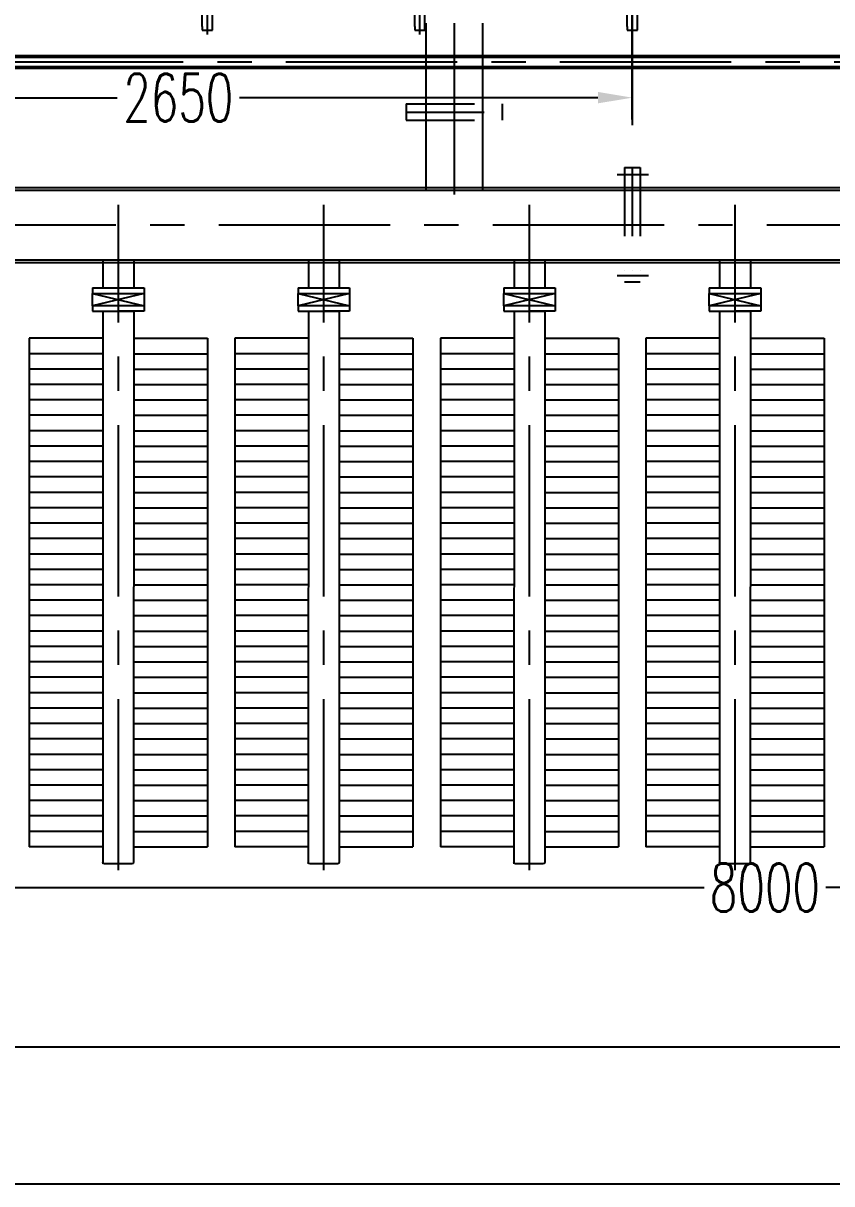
# Model space of a CAD drawing. Header units: millimetres. Extents: x -1000 to 22760, y -400 to 16400.
# Drawn here: x 2776 to 5136, y -400 to 2989 of the extents above; entities that cross this region are included whole.
import ezdxf

# ---------------------------------------------------------------- set-up
doc = ezdxf.new("R2010")
doc.units = ezdxf.units.MM
doc.header["$LTSCALE"] = 400
doc.linetypes.add('CENTER', pattern=[2, 1.25, -0.25, 0.25, -0.25])
doc.linetypes.add('DIVIDE', pattern=[1.25, 0.5, -0.25, 0, -0.25, 0, -0.25])
for name, color, linetype, lineweight in [('0粗实线层', 7, 'Continuous', 50), ('2中心线层', 1, 'CENTER', 25), ('tablist', 3, 'Continuous', 25)]:
    doc.layers.add(name, color=color, linetype=linetype, lineweight=lineweight)
for name, color, linetype in [('5', 3, 'Continuous'), ('6', 4, 'DIVIDE'), ('图框层', 7, 'Continuous')]:
    doc.layers.add(name, color=color, linetype=linetype)
doc.styles.add('TH_GBDIM', font='txt.shx', dxfattribs={"width": 0.67, "bigfont": 'hztxt.shx'})
doc.dimstyles.new('TH_GBDIM', dxfattribs={"dimscale": 40, "dimtxt": 3.5, "dimasz": 2.5, "dimexe": 2, "dimexo": 0, "dimgap": 1.5, "dimtad": 0, "dimtoh": 1, "dimdec": 1, "dimdsep": 46, "dimtxsty": 'TH_GBDIM', "dimcen": 2.5, "dimclrd": 3, "dimclre": 3, "dimclrt": 6, "dimadec": 0, "dimazin": 2, "dimtfac": 0.714286, "dimtdec": 1, "dimtmove": 0, "dimatfit": 3, "dimfxl": 0, "dimtzin": 0, "dimlwd": -1, "dimlwe": -1, "dimarcsym": 0})

# ---------------------------------------------------------------- blocks, each defined once
blk = doc.blocks.new('*D33')
at = {"color": 3}
for p, q in [((4553.8, 3545.3), (4553.8, 2691.6)), ((1903.8, 3299.9), (1903.8, 2691.6)), ((2003.8, 2771.6), (3050.3, 2771.6)), ((4453.8, 2771.6), (3407.2, 2771.6))]:
    blk.add_line(p, q, dxfattribs=at)
for points in [[(2003.8, 2788.3), (2003.8, 2755), (1903.8, 2771.6)], [(4453.8, 2788.3), (4453.8, 2755), (4553.8, 2771.6)]]:
    blk.add_solid(points, dxfattribs=at)
at = {"layer": 'Defpoints', "color": 0}
for p in [(4553.8, 3545.3), (1903.8, 3299.9), (4553.8, 2771.6)]:
    blk.add_point(p, dxfattribs=at)
at = {"color": 6, "insert": (3228.8, 2771.6), "char_height": 140, "attachment_point": 5, "style": 'TH_GBDIM'}
blk.add_mtext('2650', dxfattribs=at)
blk = doc.blocks.new('A$C2EB3477B')
at = {"color": 1, "linetype": 'CENTER'}
blk.add_line((-1200, 173.1), (-1200, 0), dxfattribs=at)
at = {"linetype": 'Continuous'}
for p, q in [((-1185, 160), (-1215, 160)), ((-1215, 160), (-1215, 150)), ((-1185, 150), (-1185, 160))]:
    blk.add_line(p, q, dxfattribs=at)
at = {"color": 6, "linetype": 'Continuous'}
for p, q in [((-1215, 150), (-1215, 0)), ((-1185, 150), (-1185, 0))]:
    blk.add_line(p, q, dxfattribs=at)
blk = doc.blocks.new('低压侧联管')
at = {"color": 1, "linetype": 'CENTER'}
for p, q in [((-1505, 1884.6), (-1505, -59)), ((-905, 1884.6), (-905, -59)), ((-305, 1884.6), (-305, -59)), ((295, 1884.6), (295, -59))]:
    blk.add_line(p, q, dxfattribs=at)
at = {"color": 0}
for p, q in [((-1580, 200), (-1430, 236)), ((-1430, 200), (-1580, 236)), ((-1580, 200), (-1430, 236)), ((-1430, 200), (-1580, 236)), ((-980, 200), (-830, 236)), ((-830, 200), (-980, 236)), ((-980, 200), (-830, 236)), ((-830, 200), (-980, 236)), ((-980, 200), (-830, 236)), ((-830, 200), (-980, 236)), ((-380, 200), (-230, 236)), ((-230, 200), (-380, 236)), ((-380, 200), (-230, 236)), ((-230, 200), (-380, 236)), ((-380, 200), (-230, 236)), ((-230, 200), (-380, 236)), ((220, 200), (370, 236)), ((370, 200), (220, 236)), ((220, 200), (370, 236)), ((370, 200), (220, 236)), ((220, 200), (370, 236)), ((370, 200), (220, 236)), ((-1550, 100), (-1550, 184)), ((-1550, 100), (-1550, 184)), ((-1460, 100), (-1460, 184)), ((-1460, 100), (-1460, 184)), ((-950, 100), (-950, 184)), ((-950, 100), (-950, 184)), ((-950, 100), (-950, 184)), ((-860, 100), (-860, 184)), ((-860, 100), (-860, 184)), ((-860, 100), (-860, 184)), ((-350, 100), (-350, 184)), ((-350, 100), (-350, 184)), ((-350, 100), (-350, 184)), ((-260, 100), (-260, 184)), ((-260, 100), (-260, 184)), ((-260, 100), (-260, 184)), ((250, 100), (250, 184)), ((250, 100), (250, 184)), ((250, 100), (250, 184)), ((340, 100), (340, 184)), ((340, 100), (340, 184)), ((340, 100), (340, 184)), ((-3462, 109.5), (3452, 109.5)), ((-3462, -109.5), (3452, -109.5)), ((-665, -353.4), (-665, -305.4)), ((-385, -353.4), (-385, -305.4))]:
    blk.add_line(p, q, dxfattribs=at)
at = {"layer": '2中心线层'}
for p, q in [((-3612, 0), (3495.7, 0)), ((-525, -589), (-525, -11.3))]:
    blk.add_line(p, q, dxfattribs=at)
at = {"layer": '5', "color": 0}
for p, q in [((-1550, 252), (-1550.5, 1866)), ((-1465.5, 1866), (-1545.5, 1866)), ((-950, 252), (-950.5, 1866)), ((-865.5, 1866), (-945.5, 1866)), ((-350, 252), (-350.5, 1866)), ((-265.5, 1866), (-345.5, 1866)), ((250, 252), (249.5, 1866)), ((334.5, 1866), (254.5, 1866)), ((-1460, 252), (-1460.5, 1860.5)), ((-860, 252), (-860.5, 1860.5)), ((-260, 252), (-260.5, 1860.5)), ((340, 252), (339.5, 1860.5)), ((-1765, 331), (-1765, 1816)), ((-1550, 1816), (-1765, 1816)), ((-1550, 1816), (-1765, 1816)), ((-1550, 1816), (-1765, 1816)), ((-1550, 1816), (-1765, 1816)), ((-1550, 1816), (-1765, 1816)), ((-1550, 1816), (-1765, 1816)), ((-1550, 1816), (-1765, 1816)), ((-1550, 1816), (-1765, 1816)), ((-1550, 1816), (-1765, 1816)), ((-1550, 1816), (-1765, 1816)), ((-1550, 1816), (-1765, 1816)), ((-1550, 1816), (-1765, 1816)), ((-1550, 1816), (-1765, 1816)), ((-1550, 1816), (-1765, 1816)), ((-1550, 1816), (-1765, 1816)), ((-1550, 1816), (-1765, 1816)), ((-1460, 1816), (-1245, 1816)), ((-1460, 1816), (-1245, 1816)), ((-1460, 1816), (-1245, 1816)), ((-1460, 1816), (-1245, 1816)), ((-1460, 1816), (-1245, 1816)), ((-1460, 1816), (-1245, 1816)), ((-1460, 1816), (-1245, 1816)), ((-1460, 1816), (-1245, 1816)), ((-1460, 1816), (-1245, 1816)), ((-1460, 1816), (-1245, 1816)), ((-1460, 1816), (-1245, 1816)), ((-1460, 1816), (-1245, 1816)), ((-1460, 1816), (-1245, 1816)), ((-1460, 1816), (-1245, 1816)), ((-1460, 1816), (-1245, 1816)), ((-1460, 1816), (-1245, 1816)), ((-1245, 331), (-1245, 1816)), ((-1165, 331), (-1165, 1816)), ((-950, 1816), (-1165, 1816)), ((-950, 1816), (-1165, 1816)), ((-950, 1816), (-1165, 1816)), ((-950, 1816), (-1165, 1816)), ((-950, 1816), (-1165, 1816)), ((-950, 1816), (-1165, 1816)), ((-950, 1816), (-1165, 1816)), ((-950, 1816), (-1165, 1816)), ((-950, 1816), (-1165, 1816)), ((-950, 1816), (-1165, 1816)), ((-950, 1816), (-1165, 1816)), ((-950, 1816), (-1165, 1816)), ((-950, 1816), (-1165, 1816)), ((-950, 1816), (-1165, 1816)), ((-950, 1816), (-1165, 1816)), ((-950, 1816), (-1165, 1816)), ((-860, 1816), (-645, 1816)), ((-860, 1816), (-645, 1816)), ((-860, 1816), (-645, 1816)), ((-860, 1816), (-645, 1816)), ((-860, 1816), (-645, 1816)), ((-860, 1816), (-645, 1816)), ((-860, 1816), (-645, 1816)), ((-860, 1816), (-645, 1816)), ((-860, 1816), (-645, 1816)), ((-860, 1816), (-645, 1816)), ((-860, 1816), (-645, 1816)), ((-860, 1816), (-645, 1816)), ((-860, 1816), (-645, 1816)), ((-860, 1816), (-645, 1816)), ((-860, 1816), (-645, 1816)), ((-860, 1816), (-645, 1816)), ((-645, 331), (-645, 1816)), ((-565, 331), (-565, 1816)), ((-350, 1816), (-565, 1816)), ((-350, 1816), (-565, 1816)), ((-350, 1816), (-565, 1816)), ((-350, 1816), (-565, 1816)), ((-350, 1816), (-565, 1816)), ((-350, 1816), (-565, 1816)), ((-350, 1816), (-565, 1816)), ((-350, 1816), (-565, 1816)), ((-350, 1816), (-565, 1816)), ((-350, 1816), (-565, 1816)), ((-350, 1816), (-565, 1816)), ((-350, 1816), (-565, 1816)), ((-350, 1816), (-565, 1816)), ((-350, 1816), (-565, 1816)), ((-350, 1816), (-565, 1816)), ((-350, 1816), (-565, 1816)), ((-260, 1816), (-45, 1816)), ((-260, 1816), (-45, 1816)), ((-260, 1816), (-45, 1816)), ((-260, 1816), (-45, 1816)), ((-260, 1816), (-45, 1816)), ((-260, 1816), (-45, 1816)), ((-260, 1816), (-45, 1816)), ((-260, 1816), (-45, 1816)), ((-260, 1816), (-45, 1816)), ((-260, 1816), (-45, 1816)), ((-260, 1816), (-45, 1816)), ((-260, 1816), (-45, 1816)), ((-260, 1816), (-45, 1816)), ((-260, 1816), (-45, 1816)), ((-260, 1816), (-45, 1816)), ((-260, 1816), (-45, 1816)), ((-45, 331), (-45, 1816)), ((35, 331), (35, 1816)), ((250, 1816), (35, 1816)), ((250, 1816), (35, 1816)), ((250, 1816), (35, 1816)), ((250, 1816), (35, 1816)), ((250, 1816), (35, 1816)), ((250, 1816), (35, 1816)), ((250, 1816), (35, 1816)), ((250, 1816), (35, 1816)), ((250, 1816), (35, 1816)), ((250, 1816), (35, 1816)), ((250, 1816), (35, 1816)), ((250, 1816), (35, 1816)), ((250, 1816), (35, 1816)), ((250, 1816), (35, 1816)), ((250, 1816), (35, 1816)), ((250, 1816), (35, 1816)), ((340, 1816), (555, 1816)), ((340, 1816), (555, 1816)), ((340, 1816), (555, 1816)), ((340, 1816), (555, 1816)), ((340, 1816), (555, 1816)), ((340, 1816), (555, 1816)), ((340, 1816), (555, 1816)), ((340, 1816), (555, 1816)), ((340, 1816), (555, 1816)), ((340, 1816), (555, 1816)), ((340, 1816), (555, 1816)), ((340, 1816), (555, 1816)), ((340, 1816), (555, 1816)), ((340, 1816), (555, 1816)), ((340, 1816), (555, 1816)), ((340, 1816), (555, 1816)), ((555, 331), (555, 1816)), ((-1550, 331), (-1765, 331)), ((-1460, 331), (-1245, 331)), ((-950, 331), (-1165, 331)), ((-860, 331), (-645, 331)), ((-350, 331), (-565, 331)), ((-260, 331), (-45, 331)), ((250, 331), (35, 331)), ((340, 331), (555, 331)), ((-1580, 236), (-1580, 252)), ((-1580, 252), (-1505, 252)), ((-1580, 236), (-1580, 252)), ((-1580, 252), (-1505, 252)), ((-1505, 252), (-1460, 252)), ((-1430, 252), (-1505, 252)), ((-1505, 252), (-1460, 252)), ((-1430, 252), (-1505, 252)), ((-1430, 236), (-1430, 252)), ((-1430, 236), (-1430, 252)), ((-980, 236), (-980, 252)), ((-980, 252), (-905, 252)), ((-980, 236), (-980, 252)), ((-980, 252), (-905, 252)), ((-980, 236), (-980, 252)), ((-980, 252), (-905, 252)), ((-905, 252), (-860, 252)), ((-830, 252), (-905, 252)), ((-905, 252), (-860, 252)), ((-830, 252), (-905, 252)), ((-905, 252), (-860, 252)), ((-830, 252), (-905, 252)), ((-830, 236), (-830, 252)), ((-830, 236), (-830, 252)), ((-830, 236), (-830, 252)), ((-380, 236), (-380, 252)), ((-380, 252), (-305, 252)), ((-380, 236), (-380, 252)), ((-380, 252), (-305, 252)), ((-380, 236), (-380, 252)), ((-380, 252), (-305, 252)), ((-305, 252), (-260, 252)), ((-230, 252), (-305, 252)), ((-305, 252), (-260, 252)), ((-230, 252), (-305, 252)), ((-305, 252), (-260, 252)), ((-230, 252), (-305, 252)), ((-230, 236), (-230, 252)), ((-230, 236), (-230, 252)), ((-230, 236), (-230, 252)), ((220, 236), (220, 252)), ((220, 252), (295, 252)), ((220, 236), (220, 252)), ((220, 252), (295, 252)), ((220, 236), (220, 252)), ((220, 252), (295, 252)), ((295, 252), (340, 252)), ((370, 252), (295, 252)), ((295, 252), (340, 252)), ((370, 252), (295, 252)), ((295, 252), (340, 252)), ((370, 252), (295, 252)), ((370, 236), (370, 252)), ((370, 236), (370, 252)), ((370, 236), (370, 252)), ((-1430, 236), (-1580, 236)), ((-1580, 236), (-1580, 200)), ((-1430, 236), (-1580, 236)), ((-1580, 236), (-1580, 200)), ((-1430, 200), (-1430, 236)), ((-1430, 200), (-1430, 236)), ((-830, 236), (-980, 236)), ((-980, 236), (-980, 200)), ((-830, 236), (-980, 236)), ((-980, 236), (-980, 200)), ((-830, 236), (-980, 236)), ((-980, 236), (-980, 200)), ((-830, 200), (-830, 236)), ((-830, 200), (-830, 236)), ((-830, 200), (-830, 236)), ((-230, 236), (-380, 236)), ((-380, 236), (-380, 200)), ((-230, 236), (-380, 236)), ((-380, 236), (-380, 200)), ((-230, 236), (-380, 236)), ((-380, 236), (-380, 200)), ((-230, 200), (-230, 236)), ((-230, 200), (-230, 236)), ((-230, 200), (-230, 236)), ((370, 236), (220, 236)), ((220, 236), (220, 200)), ((370, 236), (220, 236)), ((220, 236), (220, 200)), ((370, 236), (220, 236)), ((220, 236), (220, 200)), ((370, 200), (370, 236)), ((370, 200), (370, 236)), ((370, 200), (370, 236)), ((-1580, 200), (-1430, 200)), ((-1580, 184), (-1580, 200)), ((-1580, 200), (-1430, 200)), ((-1580, 184), (-1580, 200)), ((-1580, 184), (-1430, 184)), ((-1580, 184), (-1430, 184)), ((-1430, 184), (-1430, 200)), ((-1430, 184), (-1430, 200)), ((-980, 200), (-830, 200)), ((-980, 184), (-980, 200)), ((-980, 200), (-830, 200)), ((-980, 184), (-980, 200)), ((-980, 200), (-830, 200)), ((-980, 184), (-980, 200)), ((-980, 184), (-830, 184)), ((-980, 184), (-830, 184)), ((-980, 184), (-830, 184)), ((-830, 184), (-830, 200)), ((-830, 184), (-830, 200)), ((-830, 184), (-830, 200)), ((-380, 200), (-230, 200)), ((-380, 184), (-380, 200)), ((-380, 200), (-230, 200)), ((-380, 184), (-380, 200)), ((-380, 200), (-230, 200)), ((-380, 184), (-380, 200)), ((-380, 184), (-230, 184)), ((-380, 184), (-230, 184)), ((-380, 184), (-230, 184)), ((-230, 184), (-230, 200)), ((-230, 184), (-230, 200)), ((-230, 184), (-230, 200)), ((220, 200), (370, 200)), ((220, 184), (220, 200)), ((220, 200), (370, 200)), ((220, 184), (220, 200)), ((220, 200), (370, 200)), ((220, 184), (220, 200)), ((220, 184), (370, 184)), ((220, 184), (370, 184)), ((220, 184), (370, 184)), ((370, 184), (370, 200)), ((370, 184), (370, 200)), ((370, 184), (370, 200)), ((-607.5, -589), (-607.5, -174)), ((-442.5, -589), (-442.5, -174))]:
    blk.add_line(p, q, dxfattribs=at)
at = {"layer": '5', "color": 2}
for p, q in [((-1550, 1771), (-1765, 1771)), ((-1550, 1771), (-1765, 1771)), ((-1550, 1771), (-1765, 1771)), ((-1550, 1771), (-1765, 1771)), ((-1550, 1771), (-1765, 1771)), ((-1550, 1771), (-1765, 1771)), ((-1550, 1771), (-1765, 1771)), ((-1550, 1771), (-1765, 1771)), ((-1550, 1771), (-1765, 1771)), ((-1550, 1771), (-1765, 1771)), ((-1460, 1771), (-1245, 1771)), ((-1460, 1771), (-1245, 1771)), ((-1460, 1771), (-1245, 1771)), ((-1460, 1771), (-1245, 1771)), ((-1460, 1771), (-1245, 1771)), ((-1460, 1771), (-1245, 1771)), ((-1460, 1771), (-1245, 1771)), ((-1460, 1771), (-1245, 1771)), ((-1460, 1771), (-1245, 1771)), ((-1460, 1771), (-1245, 1771)), ((-950, 1771), (-1165, 1771)), ((-950, 1771), (-1165, 1771)), ((-950, 1771), (-1165, 1771)), ((-950, 1771), (-1165, 1771)), ((-950, 1771), (-1165, 1771)), ((-950, 1771), (-1165, 1771)), ((-950, 1771), (-1165, 1771)), ((-950, 1771), (-1165, 1771)), ((-950, 1771), (-1165, 1771)), ((-950, 1771), (-1165, 1771)), ((-860, 1771), (-645, 1771)), ((-860, 1771), (-645, 1771)), ((-860, 1771), (-645, 1771)), ((-860, 1771), (-645, 1771)), ((-860, 1771), (-645, 1771)), ((-860, 1771), (-645, 1771)), ((-860, 1771), (-645, 1771)), ((-860, 1771), (-645, 1771)), ((-860, 1771), (-645, 1771)), ((-860, 1771), (-645, 1771)), ((-350, 1771), (-565, 1771)), ((-350, 1771), (-565, 1771)), ((-350, 1771), (-565, 1771)), ((-350, 1771), (-565, 1771)), ((-350, 1771), (-565, 1771)), ((-350, 1771), (-565, 1771)), ((-350, 1771), (-565, 1771)), ((-350, 1771), (-565, 1771)), ((-350, 1771), (-565, 1771)), ((-350, 1771), (-565, 1771)), ((-260, 1771), (-45, 1771)), ((-260, 1771), (-45, 1771)), ((-260, 1771), (-45, 1771)), ((-260, 1771), (-45, 1771)), ((-260, 1771), (-45, 1771)), ((-260, 1771), (-45, 1771)), ((-260, 1771), (-45, 1771)), ((-260, 1771), (-45, 1771)), ((-260, 1771), (-45, 1771)), ((-260, 1771), (-45, 1771)), ((250, 1771), (35, 1771)), ((250, 1771), (35, 1771)), ((250, 1771), (35, 1771)), ((250, 1771), (35, 1771)), ((250, 1771), (35, 1771)), ((250, 1771), (35, 1771)), ((250, 1771), (35, 1771)), ((250, 1771), (35, 1771)), ((250, 1771), (35, 1771)), ((250, 1771), (35, 1771)), ((340, 1771), (555, 1771)), ((340, 1771), (555, 1771)), ((340, 1771), (555, 1771)), ((340, 1771), (555, 1771)), ((340, 1771), (555, 1771)), ((340, 1771), (555, 1771)), ((340, 1771), (555, 1771)), ((340, 1771), (555, 1771)), ((340, 1771), (555, 1771)), ((340, 1771), (555, 1771)), ((-1550, 1726), (-1765, 1726)), ((-1550, 1726), (-1765, 1726)), ((-1550, 1726), (-1765, 1726)), ((-1550, 1726), (-1765, 1726)), ((-1550, 1726), (-1765, 1726)), ((-1550, 1726), (-1765, 1726)), ((-1550, 1726), (-1765, 1726)), ((-1550, 1726), (-1765, 1726)), ((-1550, 1726), (-1765, 1726)), ((-1550, 1726), (-1765, 1726)), ((-1550, 1726), (-1765, 1726)), ((-1550, 1726), (-1765, 1726)), ((-1550, 1726), (-1765, 1726)), ((-1550, 1726), (-1765, 1726)), ((-1550, 1726), (-1765, 1726)), ((-1550, 1726), (-1765, 1726)), ((-1460, 1726), (-1245, 1726)), ((-1460, 1726), (-1245, 1726)), ((-1460, 1726), (-1245, 1726)), ((-1460, 1726), (-1245, 1726)), ((-1460, 1726), (-1245, 1726)), ((-1460, 1726), (-1245, 1726)), ((-1460, 1726), (-1245, 1726)), ((-1460, 1726), (-1245, 1726)), ((-1460, 1726), (-1245, 1726)), ((-1460, 1726), (-1245, 1726)), ((-1460, 1726), (-1245, 1726)), ((-1460, 1726), (-1245, 1726)), ((-1460, 1726), (-1245, 1726)), ((-1460, 1726), (-1245, 1726)), ((-1460, 1726), (-1245, 1726)), ((-1460, 1726), (-1245, 1726)), ((-950, 1726), (-1165, 1726)), ((-950, 1726), (-1165, 1726)), ((-950, 1726), (-1165, 1726)), ((-950, 1726), (-1165, 1726)), ((-950, 1726), (-1165, 1726)), ((-950, 1726), (-1165, 1726)), ((-950, 1726), (-1165, 1726)), ((-950, 1726), (-1165, 1726)), ((-950, 1726), (-1165, 1726)), ((-950, 1726), (-1165, 1726)), ((-950, 1726), (-1165, 1726)), ((-950, 1726), (-1165, 1726)), ((-950, 1726), (-1165, 1726)), ((-950, 1726), (-1165, 1726)), ((-950, 1726), (-1165, 1726)), ((-950, 1726), (-1165, 1726)), ((-860, 1726), (-645, 1726)), ((-860, 1726), (-645, 1726)), ((-860, 1726), (-645, 1726)), ((-860, 1726), (-645, 1726)), ((-860, 1726), (-645, 1726)), ((-860, 1726), (-645, 1726)), ((-860, 1726), (-645, 1726)), ((-860, 1726), (-645, 1726)), ((-860, 1726), (-645, 1726)), ((-860, 1726), (-645, 1726)), ((-860, 1726), (-645, 1726)), ((-860, 1726), (-645, 1726)), ((-860, 1726), (-645, 1726)), ((-860, 1726), (-645, 1726)), ((-860, 1726), (-645, 1726)), ((-860, 1726), (-645, 1726)), ((-350, 1726), (-565, 1726)), ((-350, 1726), (-565, 1726)), ((-350, 1726), (-565, 1726)), ((-350, 1726), (-565, 1726)), ((-350, 1726), (-565, 1726)), ((-350, 1726), (-565, 1726)), ((-350, 1726), (-565, 1726)), ((-350, 1726), (-565, 1726)), ((-350, 1726), (-565, 1726)), ((-350, 1726), (-565, 1726)), ((-350, 1726), (-565, 1726)), ((-350, 1726), (-565, 1726)), ((-350, 1726), (-565, 1726)), ((-350, 1726), (-565, 1726)), ((-350, 1726), (-565, 1726)), ((-350, 1726), (-565, 1726)), ((-260, 1726), (-45, 1726)), ((-260, 1726), (-45, 1726)), ((-260, 1726), (-45, 1726)), ((-260, 1726), (-45, 1726)), ((-260, 1726), (-45, 1726)), ((-260, 1726), (-45, 1726)), ((-260, 1726), (-45, 1726)), ((-260, 1726), (-45, 1726)), ((-260, 1726), (-45, 1726)), ((-260, 1726), (-45, 1726)), ((-260, 1726), (-45, 1726)), ((-260, 1726), (-45, 1726)), ((-260, 1726), (-45, 1726)), ((-260, 1726), (-45, 1726)), ((-260, 1726), (-45, 1726)), ((-260, 1726), (-45, 1726)), ((250, 1726), (35, 1726)), ((250, 1726), (35, 1726)), ((250, 1726), (35, 1726)), ((250, 1726), (35, 1726)), ((250, 1726), (35, 1726)), ((250, 1726), (35, 1726)), ((250, 1726), (35, 1726)), ((250, 1726), (35, 1726)), ((250, 1726), (35, 1726)), ((250, 1726), (35, 1726)), ((250, 1726), (35, 1726)), ((250, 1726), (35, 1726)), ((250, 1726), (35, 1726)), ((250, 1726), (35, 1726)), ((250, 1726), (35, 1726)), ((250, 1726), (35, 1726)), ((340, 1726), (555, 1726)), ((340, 1726), (555, 1726)), ((340, 1726), (555, 1726)), ((340, 1726), (555, 1726)), ((340, 1726), (555, 1726)), ((340, 1726), (555, 1726)), ((340, 1726), (555, 1726)), ((340, 1726), (555, 1726)), ((340, 1726), (555, 1726)), ((340, 1726), (555, 1726)), ((340, 1726), (555, 1726)), ((340, 1726), (555, 1726)), ((340, 1726), (555, 1726)), ((340, 1726), (555, 1726)), ((340, 1726), (555, 1726)), ((340, 1726), (555, 1726)), ((-1550, 1681), (-1765, 1681)), ((-1550, 1681), (-1765, 1681)), ((-1550, 1681), (-1765, 1681)), ((-1550, 1681), (-1765, 1681)), ((-1550, 1681), (-1765, 1681)), ((-1550, 1681), (-1765, 1681)), ((-1550, 1681), (-1765, 1681)), ((-1550, 1681), (-1765, 1681)), ((-1550, 1681), (-1765, 1681)), ((-1550, 1681), (-1765, 1681)), ((-1460, 1681), (-1245, 1681)), ((-1460, 1681), (-1245, 1681)), ((-1460, 1681), (-1245, 1681)), ((-1460, 1681), (-1245, 1681)), ((-1460, 1681), (-1245, 1681)), ((-1460, 1681), (-1245, 1681)), ((-1460, 1681), (-1245, 1681)), ((-1460, 1681), (-1245, 1681)), ((-1460, 1681), (-1245, 1681)), ((-1460, 1681), (-1245, 1681)), ((-950, 1681), (-1165, 1681)), ((-950, 1681), (-1165, 1681)), ((-950, 1681), (-1165, 1681)), ((-950, 1681), (-1165, 1681)), ((-950, 1681), (-1165, 1681)), ((-950, 1681), (-1165, 1681)), ((-950, 1681), (-1165, 1681)), ((-950, 1681), (-1165, 1681)), ((-950, 1681), (-1165, 1681)), ((-950, 1681), (-1165, 1681)), ((-860, 1681), (-645, 1681)), ((-860, 1681), (-645, 1681)), ((-860, 1681), (-645, 1681)), ((-860, 1681), (-645, 1681)), ((-860, 1681), (-645, 1681)), ((-860, 1681), (-645, 1681)), ((-860, 1681), (-645, 1681)), ((-860, 1681), (-645, 1681)), ((-860, 1681), (-645, 1681)), ((-860, 1681), (-645, 1681)), ((-350, 1681), (-565, 1681)), ((-350, 1681), (-565, 1681)), ((-350, 1681), (-565, 1681)), ((-350, 1681), (-565, 1681)), ((-350, 1681), (-565, 1681)), ((-350, 1681), (-565, 1681)), ((-350, 1681), (-565, 1681)), ((-350, 1681), (-565, 1681)), ((-350, 1681), (-565, 1681)), ((-350, 1681), (-565, 1681)), ((-260, 1681), (-45, 1681)), ((-260, 1681), (-45, 1681)), ((-260, 1681), (-45, 1681)), ((-260, 1681), (-45, 1681)), ((-260, 1681), (-45, 1681)), ((-260, 1681), (-45, 1681)), ((-260, 1681), (-45, 1681)), ((-260, 1681), (-45, 1681)), ((-260, 1681), (-45, 1681)), ((-260, 1681), (-45, 1681)), ((250, 1681), (35, 1681)), ((250, 1681), (35, 1681)), ((250, 1681), (35, 1681)), ((250, 1681), (35, 1681)), ((250, 1681), (35, 1681)), ((250, 1681), (35, 1681)), ((250, 1681), (35, 1681)), ((250, 1681), (35, 1681)), ((250, 1681), (35, 1681)), ((250, 1681), (35, 1681)), ((340, 1681), (555, 1681)), ((340, 1681), (555, 1681)), ((340, 1681), (555, 1681)), ((340, 1681), (555, 1681)), ((340, 1681), (555, 1681)), ((340, 1681), (555, 1681)), ((340, 1681), (555, 1681)), ((340, 1681), (555, 1681)), ((340, 1681), (555, 1681)), ((340, 1681), (555, 1681)), ((-1550, 1636), (-1765, 1636)), ((-1550, 1636), (-1765, 1636)), ((-1550, 1636), (-1765, 1636)), ((-1550, 1636), (-1765, 1636)), ((-1550, 1636), (-1765, 1636)), ((-1550, 1636), (-1765, 1636)), ((-1550, 1636), (-1765, 1636)), ((-1550, 1636), (-1765, 1636)), ((-1550, 1636), (-1765, 1636)), ((-1550, 1636), (-1765, 1636)), ((-1550, 1636), (-1765, 1636)), ((-1550, 1636), (-1765, 1636)), ((-1550, 1636), (-1765, 1636)), ((-1550, 1636), (-1765, 1636)), ((-1460, 1636), (-1245, 1636)), ((-1460, 1636), (-1245, 1636)), ((-1460, 1636), (-1245, 1636)), ((-1460, 1636), (-1245, 1636)), ((-1460, 1636), (-1245, 1636)), ((-1460, 1636), (-1245, 1636)), ((-1460, 1636), (-1245, 1636)), ((-1460, 1636), (-1245, 1636)), ((-950, 1636), (-1165, 1636)), ((-950, 1636), (-1165, 1636)), ((-950, 1636), (-1165, 1636)), ((-950, 1636), (-1165, 1636)), ((-950, 1636), (-1165, 1636)), ((-950, 1636), (-1165, 1636)), ((-950, 1636), (-1165, 1636)), ((-950, 1636), (-1165, 1636)), ((-950, 1636), (-1165, 1636)), ((-950, 1636), (-1165, 1636)), ((-950, 1636), (-1165, 1636)), ((-950, 1636), (-1165, 1636)), ((-950, 1636), (-1165, 1636)), ((-950, 1636), (-1165, 1636)), ((-860, 1636), (-645, 1636)), ((-860, 1636), (-645, 1636)), ((-860, 1636), (-645, 1636)), ((-860, 1636), (-645, 1636)), ((-860, 1636), (-645, 1636)), ((-860, 1636), (-645, 1636)), ((-860, 1636), (-645, 1636)), ((-860, 1636), (-645, 1636)), ((-350, 1636), (-565, 1636)), ((-350, 1636), (-565, 1636)), ((-350, 1636), (-565, 1636)), ((-350, 1636), (-565, 1636)), ((-350, 1636), (-565, 1636)), ((-350, 1636), (-565, 1636)), ((-350, 1636), (-565, 1636)), ((-350, 1636), (-565, 1636)), ((-350, 1636), (-565, 1636)), ((-350, 1636), (-565, 1636)), ((-350, 1636), (-565, 1636)), ((-350, 1636), (-565, 1636)), ((-350, 1636), (-565, 1636)), ((-350, 1636), (-565, 1636)), ((-260, 1636), (-45, 1636)), ((-260, 1636), (-45, 1636)), ((-260, 1636), (-45, 1636)), ((-260, 1636), (-45, 1636)), ((-260, 1636), (-45, 1636)), ((-260, 1636), (-45, 1636)), ((-260, 1636), (-45, 1636)), ((-260, 1636), (-45, 1636)), ((250, 1636), (35, 1636)), ((250, 1636), (35, 1636)), ((250, 1636), (35, 1636)), ((250, 1636), (35, 1636)), ((250, 1636), (35, 1636)), ((250, 1636), (35, 1636)), ((250, 1636), (35, 1636)), ((250, 1636), (35, 1636)), ((250, 1636), (35, 1636)), ((250, 1636), (35, 1636)), ((250, 1636), (35, 1636)), ((250, 1636), (35, 1636)), ((250, 1636), (35, 1636)), ((250, 1636), (35, 1636)), ((340, 1636), (555, 1636)), ((340, 1636), (555, 1636)), ((340, 1636), (555, 1636)), ((340, 1636), (555, 1636)), ((340, 1636), (555, 1636)), ((340, 1636), (555, 1636)), ((340, 1636), (555, 1636)), ((340, 1636), (555, 1636)), ((-1550, 1591), (-1765, 1591)), ((-1550, 1591), (-1765, 1591)), ((-1550, 1591), (-1765, 1591)), ((-1550, 1591), (-1765, 1591)), ((-1550, 1591), (-1765, 1591)), ((-1550, 1591), (-1765, 1591)), ((-1550, 1591), (-1765, 1591)), ((-1550, 1591), (-1765, 1591)), ((-1550, 1591), (-1765, 1591)), ((-1550, 1591), (-1765, 1591)), ((-1460, 1591), (-1245, 1591)), ((-1460, 1591), (-1245, 1591)), ((-1460, 1591), (-1245, 1591)), ((-1460, 1591), (-1245, 1591)), ((-1460, 1591), (-1245, 1591)), ((-950, 1591), (-1165, 1591)), ((-950, 1591), (-1165, 1591)), ((-950, 1591), (-1165, 1591)), ((-950, 1591), (-1165, 1591)), ((-950, 1591), (-1165, 1591)), ((-950, 1591), (-1165, 1591)), ((-950, 1591), (-1165, 1591)), ((-950, 1591), (-1165, 1591)), ((-950, 1591), (-1165, 1591)), ((-950, 1591), (-1165, 1591)), ((-860, 1591), (-645, 1591)), ((-860, 1591), (-645, 1591)), ((-860, 1591), (-645, 1591)), ((-860, 1591), (-645, 1591)), ((-860, 1591), (-645, 1591)), ((-350, 1591), (-565, 1591)), ((-350, 1591), (-565, 1591)), ((-350, 1591), (-565, 1591)), ((-350, 1591), (-565, 1591)), ((-350, 1591), (-565, 1591)), ((-350, 1591), (-565, 1591)), ((-350, 1591), (-565, 1591)), ((-350, 1591), (-565, 1591)), ((-350, 1591), (-565, 1591)), ((-350, 1591), (-565, 1591)), ((-260, 1591), (-45, 1591)), ((-260, 1591), (-45, 1591)), ((-260, 1591), (-45, 1591)), ((-260, 1591), (-45, 1591)), ((-260, 1591), (-45, 1591)), ((250, 1591), (35, 1591)), ((250, 1591), (35, 1591)), ((250, 1591), (35, 1591)), ((250, 1591), (35, 1591)), ((250, 1591), (35, 1591)), ((250, 1591), (35, 1591)), ((250, 1591), (35, 1591)), ((250, 1591), (35, 1591)), ((250, 1591), (35, 1591)), ((250, 1591), (35, 1591)), ((340, 1591), (555, 1591)), ((340, 1591), (555, 1591)), ((340, 1591), (555, 1591)), ((340, 1591), (555, 1591)), ((340, 1591), (555, 1591)), ((-1550, 1546), (-1765, 1546)), ((-1550, 1546), (-1765, 1546)), ((-1550, 1546), (-1765, 1546)), ((-1550, 1546), (-1765, 1546)), ((-1550, 1546), (-1765, 1546)), ((-1550, 1546), (-1765, 1546)), ((-1550, 1546), (-1765, 1546)), ((-1550, 1546), (-1765, 1546)), ((-1550, 1546), (-1765, 1546)), ((-1550, 1546), (-1765, 1546)), ((-1550, 1546), (-1765, 1546)), ((-1550, 1546), (-1765, 1546)), ((-1550, 1546), (-1765, 1546)), ((-1550, 1546), (-1765, 1546)), ((-1460, 1546), (-1245, 1546)), ((-1460, 1546), (-1245, 1546)), ((-1460, 1546), (-1245, 1546)), ((-1460, 1546), (-1245, 1546)), ((-1460, 1546), (-1245, 1546)), ((-1460, 1546), (-1245, 1546)), ((-1460, 1546), (-1245, 1546)), ((-1460, 1546), (-1245, 1546)), ((-950, 1546), (-1165, 1546)), ((-950, 1546), (-1165, 1546)), ((-950, 1546), (-1165, 1546)), ((-950, 1546), (-1165, 1546)), ((-950, 1546), (-1165, 1546)), ((-950, 1546), (-1165, 1546)), ((-950, 1546), (-1165, 1546)), ((-950, 1546), (-1165, 1546)), ((-950, 1546), (-1165, 1546)), ((-950, 1546), (-1165, 1546)), ((-950, 1546), (-1165, 1546)), ((-950, 1546), (-1165, 1546)), ((-950, 1546), (-1165, 1546)), ((-950, 1546), (-1165, 1546)), ((-860, 1546), (-645, 1546)), ((-860, 1546), (-645, 1546)), ((-860, 1546), (-645, 1546)), ((-860, 1546), (-645, 1546)), ((-860, 1546), (-645, 1546)), ((-860, 1546), (-645, 1546)), ((-860, 1546), (-645, 1546)), ((-860, 1546), (-645, 1546)), ((-350, 1546), (-565, 1546)), ((-350, 1546), (-565, 1546)), ((-350, 1546), (-565, 1546)), ((-350, 1546), (-565, 1546)), ((-350, 1546), (-565, 1546)), ((-350, 1546), (-565, 1546)), ((-350, 1546), (-565, 1546)), ((-350, 1546), (-565, 1546)), ((-350, 1546), (-565, 1546)), ((-350, 1546), (-565, 1546)), ((-350, 1546), (-565, 1546)), ((-350, 1546), (-565, 1546)), ((-350, 1546), (-565, 1546)), ((-350, 1546), (-565, 1546)), ((-260, 1546), (-45, 1546)), ((-260, 1546), (-45, 1546)), ((-260, 1546), (-45, 1546)), ((-260, 1546), (-45, 1546)), ((-260, 1546), (-45, 1546)), ((-260, 1546), (-45, 1546)), ((-260, 1546), (-45, 1546)), ((-260, 1546), (-45, 1546)), ((250, 1546), (35, 1546)), ((250, 1546), (35, 1546)), ((250, 1546), (35, 1546)), ((250, 1546), (35, 1546)), ((250, 1546), (35, 1546)), ((250, 1546), (35, 1546)), ((250, 1546), (35, 1546)), ((250, 1546), (35, 1546)), ((250, 1546), (35, 1546)), ((250, 1546), (35, 1546)), ((250, 1546), (35, 1546)), ((250, 1546), (35, 1546)), ((250, 1546), (35, 1546)), ((250, 1546), (35, 1546)), ((340, 1546), (555, 1546)), ((340, 1546), (555, 1546)), ((340, 1546), (555, 1546)), ((340, 1546), (555, 1546)), ((340, 1546), (555, 1546)), ((340, 1546), (555, 1546)), ((340, 1546), (555, 1546)), ((340, 1546), (555, 1546)), ((-1550, 1501), (-1765, 1501)), ((-1550, 1501), (-1765, 1501)), ((-1550, 1501), (-1765, 1501)), ((-1550, 1501), (-1765, 1501)), ((-1550, 1501), (-1765, 1501)), ((-1550, 1501), (-1765, 1501)), ((-1550, 1501), (-1765, 1501)), ((-1550, 1501), (-1765, 1501)), ((-1550, 1501), (-1765, 1501)), ((-1550, 1501), (-1765, 1501)), ((-1460, 1501), (-1245, 1501)), ((-1460, 1501), (-1245, 1501)), ((-1460, 1501), (-1245, 1501)), ((-1460, 1501), (-1245, 1501)), ((-1460, 1501), (-1245, 1501)), ((-950, 1501), (-1165, 1501)), ((-950, 1501), (-1165, 1501)), ((-950, 1501), (-1165, 1501)), ((-950, 1501), (-1165, 1501)), ((-950, 1501), (-1165, 1501)), ((-950, 1501), (-1165, 1501)), ((-950, 1501), (-1165, 1501)), ((-950, 1501), (-1165, 1501)), ((-950, 1501), (-1165, 1501)), ((-950, 1501), (-1165, 1501)), ((-860, 1501), (-645, 1501)), ((-860, 1501), (-645, 1501)), ((-860, 1501), (-645, 1501)), ((-860, 1501), (-645, 1501)), ((-860, 1501), (-645, 1501)), ((-350, 1501), (-565, 1501)), ((-350, 1501), (-565, 1501)), ((-350, 1501), (-565, 1501)), ((-350, 1501), (-565, 1501)), ((-350, 1501), (-565, 1501)), ((-350, 1501), (-565, 1501)), ((-350, 1501), (-565, 1501)), ((-350, 1501), (-565, 1501)), ((-350, 1501), (-565, 1501)), ((-350, 1501), (-565, 1501)), ((-260, 1501), (-45, 1501)), ((-260, 1501), (-45, 1501)), ((-260, 1501), (-45, 1501)), ((-260, 1501), (-45, 1501)), ((-260, 1501), (-45, 1501)), ((250, 1501), (35, 1501)), ((250, 1501), (35, 1501)), ((250, 1501), (35, 1501)), ((250, 1501), (35, 1501)), ((250, 1501), (35, 1501)), ((250, 1501), (35, 1501)), ((250, 1501), (35, 1501)), ((250, 1501), (35, 1501)), ((250, 1501), (35, 1501)), ((250, 1501), (35, 1501)), ((340, 1501), (555, 1501)), ((340, 1501), (555, 1501)), ((340, 1501), (555, 1501)), ((340, 1501), (555, 1501)), ((340, 1501), (555, 1501)), ((-1550, 1456), (-1765, 1456)), ((-1550, 1456), (-1765, 1456)), ((-1550, 1456), (-1765, 1456)), ((-1550, 1456), (-1765, 1456)), ((-1550, 1456), (-1765, 1456)), ((-1550, 1456), (-1765, 1456)), ((-1550, 1456), (-1765, 1456)), ((-1460, 1456), (-1245, 1456)), ((-1460, 1456), (-1245, 1456)), ((-1460, 1456), (-1245, 1456)), ((-1460, 1456), (-1245, 1456)), ((-1460, 1456), (-1245, 1456)), ((-1460, 1456), (-1245, 1456)), ((-1460, 1456), (-1245, 1456)), ((-950, 1456), (-1165, 1456)), ((-950, 1456), (-1165, 1456)), ((-950, 1456), (-1165, 1456)), ((-950, 1456), (-1165, 1456)), ((-950, 1456), (-1165, 1456)), ((-950, 1456), (-1165, 1456)), ((-950, 1456), (-1165, 1456)), ((-860, 1456), (-645, 1456)), ((-860, 1456), (-645, 1456)), ((-860, 1456), (-645, 1456)), ((-860, 1456), (-645, 1456)), ((-860, 1456), (-645, 1456)), ((-860, 1456), (-645, 1456)), ((-860, 1456), (-645, 1456)), ((-350, 1456), (-565, 1456)), ((-350, 1456), (-565, 1456)), ((-350, 1456), (-565, 1456)), ((-350, 1456), (-565, 1456)), ((-350, 1456), (-565, 1456)), ((-350, 1456), (-565, 1456)), ((-350, 1456), (-565, 1456)), ((-260, 1456), (-45, 1456)), ((-260, 1456), (-45, 1456)), ((-260, 1456), (-45, 1456)), ((-260, 1456), (-45, 1456)), ((-260, 1456), (-45, 1456)), ((-260, 1456), (-45, 1456)), ((-260, 1456), (-45, 1456)), ((250, 1456), (35, 1456)), ((250, 1456), (35, 1456)), ((250, 1456), (35, 1456)), ((250, 1456), (35, 1456)), ((250, 1456), (35, 1456)), ((250, 1456), (35, 1456)), ((250, 1456), (35, 1456)), ((340, 1456), (555, 1456)), ((340, 1456), (555, 1456)), ((340, 1456), (555, 1456)), ((340, 1456), (555, 1456)), ((340, 1456), (555, 1456)), ((340, 1456), (555, 1456)), ((340, 1456), (555, 1456)), ((-1550, 1411), (-1765, 1411)), ((-1550, 1411), (-1765, 1411)), ((-1550, 1411), (-1765, 1411)), ((-1550, 1411), (-1765, 1411)), ((-1550, 1411), (-1765, 1411)), ((-1460, 1411), (-1245, 1411)), ((-1460, 1411), (-1245, 1411)), ((-1460, 1411), (-1245, 1411)), ((-1460, 1411), (-1245, 1411)), ((-950, 1411), (-1165, 1411)), ((-950, 1411), (-1165, 1411)), ((-950, 1411), (-1165, 1411)), ((-950, 1411), (-1165, 1411)), ((-950, 1411), (-1165, 1411)), ((-860, 1411), (-645, 1411)), ((-860, 1411), (-645, 1411)), ((-860, 1411), (-645, 1411)), ((-860, 1411), (-645, 1411)), ((-350, 1411), (-565, 1411)), ((-350, 1411), (-565, 1411)), ((-350, 1411), (-565, 1411)), ((-350, 1411), (-565, 1411)), ((-350, 1411), (-565, 1411)), ((-260, 1411), (-45, 1411)), ((-260, 1411), (-45, 1411)), ((-260, 1411), (-45, 1411)), ((-260, 1411), (-45, 1411)), ((250, 1411), (35, 1411)), ((250, 1411), (35, 1411)), ((250, 1411), (35, 1411)), ((250, 1411), (35, 1411)), ((250, 1411), (35, 1411)), ((340, 1411), (555, 1411)), ((340, 1411), (555, 1411)), ((340, 1411), (555, 1411)), ((340, 1411), (555, 1411)), ((-1550, 1366), (-1765, 1366)), ((-1550, 1366), (-1765, 1366)), ((-1550, 1366), (-1765, 1366)), ((-1550, 1366), (-1765, 1366)), ((-1550, 1366), (-1765, 1366)), ((-1550, 1366), (-1765, 1366)), ((-1550, 1366), (-1765, 1366)), ((-1460, 1366), (-1245, 1366)), ((-1460, 1366), (-1245, 1366)), ((-1460, 1366), (-1245, 1366)), ((-1460, 1366), (-1245, 1366)), ((-1460, 1366), (-1245, 1366)), ((-1460, 1366), (-1245, 1366)), ((-1460, 1366), (-1245, 1366)), ((-950, 1366), (-1165, 1366)), ((-950, 1366), (-1165, 1366)), ((-950, 1366), (-1165, 1366)), ((-950, 1366), (-1165, 1366)), ((-950, 1366), (-1165, 1366)), ((-950, 1366), (-1165, 1366)), ((-950, 1366), (-1165, 1366)), ((-860, 1366), (-645, 1366)), ((-860, 1366), (-645, 1366)), ((-860, 1366), (-645, 1366)), ((-860, 1366), (-645, 1366)), ((-860, 1366), (-645, 1366)), ((-860, 1366), (-645, 1366)), ((-860, 1366), (-645, 1366)), ((-350, 1366), (-565, 1366)), ((-350, 1366), (-565, 1366)), ((-350, 1366), (-565, 1366)), ((-350, 1366), (-565, 1366)), ((-350, 1366), (-565, 1366)), ((-350, 1366), (-565, 1366)), ((-350, 1366), (-565, 1366)), ((-260, 1366), (-45, 1366)), ((-260, 1366), (-45, 1366)), ((-260, 1366), (-45, 1366)), ((-260, 1366), (-45, 1366)), ((-260, 1366), (-45, 1366)), ((-260, 1366), (-45, 1366)), ((-260, 1366), (-45, 1366)), ((250, 1366), (35, 1366)), ((250, 1366), (35, 1366)), ((250, 1366), (35, 1366)), ((250, 1366), (35, 1366)), ((250, 1366), (35, 1366)), ((250, 1366), (35, 1366)), ((250, 1366), (35, 1366)), ((340, 1366), (555, 1366)), ((340, 1366), (555, 1366)), ((340, 1366), (555, 1366)), ((340, 1366), (555, 1366)), ((340, 1366), (555, 1366)), ((340, 1366), (555, 1366)), ((340, 1366), (555, 1366)), ((-1550, 1321), (-1765, 1321)), ((-1550, 1321), (-1765, 1321)), ((-1550, 1321), (-1765, 1321)), ((-1550, 1321), (-1765, 1321)), ((-1550, 1321), (-1765, 1321)), ((-1460, 1321), (-1245, 1321)), ((-1460, 1321), (-1245, 1321)), ((-1460, 1321), (-1245, 1321)), ((-1460, 1321), (-1245, 1321)), ((-950, 1321), (-1165, 1321)), ((-950, 1321), (-1165, 1321)), ((-950, 1321), (-1165, 1321)), ((-950, 1321), (-1165, 1321)), ((-950, 1321), (-1165, 1321)), ((-860, 1321), (-645, 1321)), ((-860, 1321), (-645, 1321)), ((-860, 1321), (-645, 1321)), ((-860, 1321), (-645, 1321)), ((-350, 1321), (-565, 1321)), ((-350, 1321), (-565, 1321)), ((-350, 1321), (-565, 1321)), ((-350, 1321), (-565, 1321)), ((-350, 1321), (-565, 1321)), ((-260, 1321), (-45, 1321)), ((-260, 1321), (-45, 1321)), ((-260, 1321), (-45, 1321)), ((-260, 1321), (-45, 1321)), ((250, 1321), (35, 1321)), ((250, 1321), (35, 1321)), ((250, 1321), (35, 1321)), ((250, 1321), (35, 1321)), ((250, 1321), (35, 1321)), ((340, 1321), (555, 1321)), ((340, 1321), (555, 1321)), ((340, 1321), (555, 1321)), ((340, 1321), (555, 1321)), ((-1550, 1276), (-1765, 1276)), ((-1550, 1276), (-1765, 1276)), ((-1550, 1276), (-1765, 1276)), ((-1550, 1276), (-1765, 1276)), ((-1550, 1276), (-1765, 1276)), ((-1550, 1276), (-1765, 1276)), ((-1550, 1276), (-1765, 1276)), ((-1460, 1276), (-1245, 1276)), ((-1460, 1276), (-1245, 1276)), ((-1460, 1276), (-1245, 1276)), ((-1460, 1276), (-1245, 1276)), ((-1460, 1276), (-1245, 1276)), ((-1460, 1276), (-1245, 1276)), ((-1460, 1276), (-1245, 1276)), ((-950, 1276), (-1165, 1276)), ((-950, 1276), (-1165, 1276)), ((-950, 1276), (-1165, 1276)), ((-950, 1276), (-1165, 1276)), ((-950, 1276), (-1165, 1276)), ((-950, 1276), (-1165, 1276)), ((-950, 1276), (-1165, 1276)), ((-860, 1276), (-645, 1276)), ((-860, 1276), (-645, 1276)), ((-860, 1276), (-645, 1276)), ((-860, 1276), (-645, 1276)), ((-860, 1276), (-645, 1276)), ((-860, 1276), (-645, 1276)), ((-860, 1276), (-645, 1276)), ((-350, 1276), (-565, 1276)), ((-350, 1276), (-565, 1276)), ((-350, 1276), (-565, 1276)), ((-350, 1276), (-565, 1276)), ((-350, 1276), (-565, 1276)), ((-350, 1276), (-565, 1276)), ((-350, 1276), (-565, 1276)), ((-260, 1276), (-45, 1276)), ((-260, 1276), (-45, 1276)), ((-260, 1276), (-45, 1276)), ((-260, 1276), (-45, 1276)), ((-260, 1276), (-45, 1276)), ((-260, 1276), (-45, 1276)), ((-260, 1276), (-45, 1276)), ((250, 1276), (35, 1276)), ((250, 1276), (35, 1276)), ((250, 1276), (35, 1276)), ((250, 1276), (35, 1276)), ((250, 1276), (35, 1276)), ((250, 1276), (35, 1276)), ((250, 1276), (35, 1276)), ((340, 1276), (555, 1276)), ((340, 1276), (555, 1276)), ((340, 1276), (555, 1276)), ((340, 1276), (555, 1276)), ((340, 1276), (555, 1276)), ((340, 1276), (555, 1276)), ((340, 1276), (555, 1276)), ((-1550, 1231), (-1765, 1231)), ((-1550, 1231), (-1765, 1231)), ((-1550, 1231), (-1765, 1231)), ((-1550, 1231), (-1765, 1231)), ((-1550, 1231), (-1765, 1231)), ((-1460, 1231), (-1245, 1231)), ((-1460, 1231), (-1245, 1231)), ((-1460, 1231), (-1245, 1231)), ((-1460, 1231), (-1245, 1231)), ((-950, 1231), (-1165, 1231)), ((-950, 1231), (-1165, 1231)), ((-950, 1231), (-1165, 1231)), ((-950, 1231), (-1165, 1231)), ((-950, 1231), (-1165, 1231)), ((-860, 1231), (-645, 1231)), ((-860, 1231), (-645, 1231)), ((-860, 1231), (-645, 1231)), ((-860, 1231), (-645, 1231)), ((-350, 1231), (-565, 1231)), ((-350, 1231), (-565, 1231)), ((-350, 1231), (-565, 1231)), ((-350, 1231), (-565, 1231)), ((-350, 1231), (-565, 1231)), ((-260, 1231), (-45, 1231)), ((-260, 1231), (-45, 1231)), ((-260, 1231), (-45, 1231)), ((-260, 1231), (-45, 1231)), ((250, 1231), (35, 1231)), ((250, 1231), (35, 1231)), ((250, 1231), (35, 1231)), ((250, 1231), (35, 1231)), ((250, 1231), (35, 1231)), ((340, 1231), (555, 1231)), ((340, 1231), (555, 1231)), ((340, 1231), (555, 1231)), ((340, 1231), (555, 1231)), ((-1550, 1186), (-1765, 1186)), ((-1550, 1186), (-1765, 1186)), ((-1550, 1186), (-1765, 1186)), ((-1460, 1186), (-1245, 1186)), ((-1460, 1186), (-1245, 1186)), ((-950, 1186), (-1165, 1186)), ((-950, 1186), (-1165, 1186)), ((-950, 1186), (-1165, 1186)), ((-860, 1186), (-645, 1186)), ((-860, 1186), (-645, 1186)), ((-350, 1186), (-565, 1186)), ((-350, 1186), (-565, 1186)), ((-350, 1186), (-565, 1186)), ((-260, 1186), (-45, 1186)), ((-260, 1186), (-45, 1186)), ((250, 1186), (35, 1186)), ((250, 1186), (35, 1186)), ((250, 1186), (35, 1186)), ((340, 1186), (555, 1186)), ((340, 1186), (555, 1186)), ((-1550, 1141), (-1765, 1141)), ((-1550, 1141), (-1765, 1141)), ((-1460, 1141), (-1245, 1141)), ((-1460, 1141), (-1245, 1141)), ((-950, 1141), (-1165, 1141)), ((-950, 1141), (-1165, 1141)), ((-860, 1141), (-645, 1141)), ((-860, 1141), (-645, 1141)), ((-350, 1141), (-565, 1141)), ((-350, 1141), (-565, 1141)), ((-260, 1141), (-45, 1141)), ((-260, 1141), (-45, 1141)), ((250, 1141), (35, 1141)), ((250, 1141), (35, 1141)), ((340, 1141), (555, 1141)), ((340, 1141), (555, 1141)), ((-1550, 1096), (-1765, 1096)), ((-1550, 1096), (-1757.5, 1096)), ((-1460, 1096), (-1245, 1096)), ((-1460, 1096), (-1252.5, 1096)), ((-950, 1096), (-1165, 1096)), ((-950, 1096), (-1157.5, 1096)), ((-860, 1096), (-645, 1096)), ((-860, 1096), (-652.5, 1096)), ((-350, 1096), (-565, 1096)), ((-350, 1096), (-557.5, 1096)), ((-260, 1096), (-45, 1096)), ((-260, 1096), (-52.5, 1096)), ((250, 1096), (35, 1096)), ((250, 1096), (42.5, 1096)), ((340, 1096), (555, 1096)), ((340, 1096), (547.5, 1096)), ((-1550, 1051), (-1765, 1051)), ((-1550, 1051), (-1757.5, 1051)), ((-1460, 1051), (-1245, 1051)), ((-1460, 1051), (-1252.5, 1051)), ((-950, 1051), (-1165, 1051)), ((-950, 1051), (-1157.5, 1051)), ((-860, 1051), (-645, 1051)), ((-860, 1051), (-652.5, 1051)), ((-350, 1051), (-565, 1051)), ((-350, 1051), (-557.5, 1051)), ((-260, 1051), (-45, 1051)), ((-260, 1051), (-52.5, 1051)), ((250, 1051), (35, 1051)), ((250, 1051), (42.5, 1051)), ((340, 1051), (555, 1051)), ((340, 1051), (547.5, 1051)), ((-1550, 1006), (-1765, 1006)), ((-1460, 1006), (-1245, 1006)), ((-950, 1006), (-1165, 1006)), ((-860, 1006), (-645, 1006)), ((-350, 1006), (-565, 1006)), ((-260, 1006), (-45, 1006)), ((250, 1006), (35, 1006)), ((340, 1006), (555, 1006)), ((-1550, 961), (-1765, 961)), ((-1460, 961), (-1245, 961)), ((-950, 961), (-1165, 961)), ((-860, 961), (-645, 961)), ((-350, 961), (-565, 961)), ((-260, 961), (-45, 961)), ((250, 961), (35, 961)), ((340, 961), (555, 961)), ((-1550, 916), (-1765, 916)), ((-1460, 916), (-1245, 916)), ((-950, 916), (-1165, 916)), ((-860, 916), (-645, 916)), ((-350, 916), (-565, 916)), ((-260, 916), (-45, 916)), ((250, 916), (35, 916)), ((340, 916), (555, 916)), ((-1550, 871), (-1765, 871)), ((-1460, 871), (-1245, 871)), ((-950, 871), (-1165, 871)), ((-860, 871), (-645, 871)), ((-350, 871), (-565, 871)), ((-260, 871), (-45, 871)), ((250, 871), (35, 871)), ((340, 871), (555, 871)), ((-1550, 826), (-1765, 826)), ((-1460, 826), (-1245, 826)), ((-950, 826), (-1165, 826)), ((-860, 826), (-645, 826)), ((-350, 826), (-565, 826)), ((-260, 826), (-45, 826)), ((250, 826), (35, 826)), ((340, 826), (555, 826)), ((-1550, 781), (-1765, 781)), ((-1460, 781), (-1245, 781)), ((-950, 781), (-1165, 781)), ((-860, 781), (-645, 781)), ((-350, 781), (-565, 781)), ((-260, 781), (-45, 781)), ((250, 781), (35, 781)), ((340, 781), (555, 781)), ((-1550, 736), (-1765, 736)), ((-1460, 736), (-1245, 736)), ((-950, 736), (-1165, 736)), ((-860, 736), (-645, 736)), ((-350, 736), (-565, 736)), ((-260, 736), (-45, 736)), ((250, 736), (35, 736)), ((340, 736), (555, 736)), ((-1550, 691), (-1765, 691)), ((-1460, 691), (-1245, 691)), ((-950, 691), (-1165, 691)), ((-860, 691), (-645, 691)), ((-350, 691), (-565, 691)), ((-260, 691), (-45, 691)), ((250, 691), (35, 691)), ((340, 691), (555, 691)), ((-1550, 646), (-1765, 646)), ((-1460, 646), (-1245, 646)), ((-950, 646), (-1165, 646)), ((-860, 646), (-645, 646)), ((-350, 646), (-565, 646)), ((-260, 646), (-45, 646)), ((250, 646), (35, 646)), ((340, 646), (555, 646)), ((-1550, 601), (-1765, 601)), ((-1460, 601), (-1245, 601)), ((-950, 601), (-1165, 601)), ((-860, 601), (-645, 601)), ((-350, 601), (-565, 601)), ((-260, 601), (-45, 601)), ((250, 601), (35, 601)), ((340, 601), (555, 601)), ((-1550, 556), (-1765, 556)), ((-1460, 556), (-1245, 556)), ((-950, 556), (-1165, 556)), ((-860, 556), (-645, 556)), ((-350, 556), (-565, 556)), ((-260, 556), (-45, 556)), ((250, 556), (35, 556)), ((340, 556), (555, 556)), ((-1550, 511), (-1765, 511)), ((-1460, 511), (-1245, 511)), ((-950, 511), (-1165, 511)), ((-860, 511), (-645, 511)), ((-350, 511), (-565, 511)), ((-260, 511), (-45, 511)), ((250, 511), (35, 511)), ((340, 511), (555, 511)), ((-1550, 466), (-1765, 466)), ((-1460, 466), (-1245, 466)), ((-950, 466), (-1165, 466)), ((-860, 466), (-645, 466)), ((-350, 466), (-565, 466)), ((-260, 466), (-45, 466)), ((250, 466), (35, 466)), ((340, 466), (555, 466)), ((-1550, 421), (-1765, 421)), ((-1460, 421), (-1245, 421)), ((-950, 421), (-1165, 421)), ((-860, 421), (-645, 421)), ((-350, 421), (-565, 421)), ((-260, 421), (-45, 421)), ((250, 421), (35, 421)), ((340, 421), (555, 421)), ((-1550, 376), (-1765, 376)), ((-1460, 376), (-1245, 376)), ((-950, 376), (-1165, 376)), ((-860, 376), (-645, 376)), ((-350, 376), (-565, 376)), ((-260, 376), (-45, 376)), ((250, 376), (35, 376)), ((340, 376), (555, 376))]:
    blk.add_line(p, q, dxfattribs=at)
at = {"layer": '5', "color": 0}
for centre, start, end in [((-1545.5, 1861), 90, 180), ((-1465.5, 1861), 0, 90), ((-945.5, 1861), 90, 180), ((-865.5, 1861), 0, 90), ((-345.5, 1861), 90, 180), ((-265.5, 1861), 0, 90), ((254.5, 1861), 90, 180), ((334.5, 1861), 0, 90)]:
    blk.add_arc(centre, 5, start, end, dxfattribs=at)
at = {"layer": '6', "color": 1}
for p, q in [((-48.5, 147.5), (42.3, 147.5)), ((-48.5, -147.5), (42.3, -147.5))]:
    blk.add_line(p, q, dxfattribs=at)
at = {"layer": '6', "color": 0}
for p, q in [((-28, -167.5), (-28, 167.5)), ((18, 167.5), (-28, 167.5)), ((-5, -167.5), (-5, 167.5)), ((18, -167.5), (18, 167.5)), ((-607.5, -176), (-607.5, -100)), ((-442.5, -176), (-442.5, -100)), ((-28, -167.5), (18, -167.5)), ((-665, -305.4), (-385, -305.4)), ((-665, -329.4), (-385, -329.4)), ((-637.4, -329.4), (-417.4, -329.4)), ((-665, -353.4), (-385, -353.4))]:
    blk.add_line(p, q, dxfattribs=at)
at = {"layer": '6', "color": 6, "linetype": 'ByBlock'}
for p, q in [((-3462, 101.5), (-531.3, 101.5)), ((-582, 101.5), (3452, 101.5)), ((-3462, -101.5), (-343.7, -101.5)), ((-432, -101.5), (3452, -101.5))]:
    blk.add_line(p, q, dxfattribs=at)
blk = doc.blocks.new('*D103')
at = {"color": 3}
for p, q in [((8888.7, 2312), (8888.7, 385.1)), ((993.8, 584), (993.8, 385.1)), ((1093.8, 465.1), (4764, 465.1)), ((8788.7, 465.1), (5118.5, 465.1))]:
    blk.add_line(p, q, dxfattribs=at)
for points in [[(1093.8, 481.8), (1093.8, 448.5), (993.8, 465.1)], [(8788.7, 481.8), (8788.7, 448.5), (8888.7, 465.1)]]:
    blk.add_solid(points, dxfattribs=at)
at = {"layer": 'Defpoints', "color": 0}
for p in [(8888.7, 2312), (993.8, 584), (8888.7, 465.1)]:
    blk.add_point(p, dxfattribs=at)
at = {"color": 6, "insert": (4941.2, 465.1), "char_height": 140, "attachment_point": 5, "style": 'TH_GBDIM'}
blk.add_mtext('8000{}{}', dxfattribs=at)

msp = doc.modelspace()

# ---------------------------------------------------------------- linework, layer by layer
at = {"layer": '0粗实线层'}
for p, q in [((2742.947, 2891.883), (7383.169, 2891.883)), ((2742.947, 2859.883), (7383.169, 2859.883))]:
    msp.add_line(p, q, dxfattribs=at)
at = {"layer": '2中心线层'}
for p, q in [((4553.76, 2707.641), (4553.76, 5509.034)), ((2742.947, 2875.883), (7383.169, 2875.883))]:
    msp.add_line(p, q, dxfattribs=at)
at = {"layer": 'tablist'}
msp.add_line((-1000, -400), (22760, -400), dxfattribs=at)
at = {"layer": '图框层'}
msp.add_line((0, 0), (22360, 0), dxfattribs=at)

# ---------------------------------------------------------------- block references
at = {"rotation": 180}
for p in [(2113.749, 3129.031), (2733.76, 3129.031), (3353.76, 3129.031)]:
    msp.add_blockref('A$C2EB3477B', p, dxfattribs=at)
at = {"xscale": -1, "rotation": 180}
msp.add_blockref('低压侧联管', (4558.771, 2400.031), dxfattribs=at)

# ---------------------------------------------------------------- dimensions: what is measured, and where the dimension line sits
dim = msp.add_linear_dim(base=(4553.76, 2771.641), p1=(1903.76, 3299.864), p2=(4553.76, 3545.285), dimstyle='TH_GBDIM')
dim.commit()
dim.dimension.update_dxf_attribs({"geometry": '*D33', "text_midpoint": (3228.76, 2771.641)})
dim = msp.add_linear_dim(base=(8888.721, 465.129), p1=(993.761, 584.031), p2=(8888.721, 2312.032), text='8000{}{}', dimstyle='TH_GBDIM', override={"dimgap": 1.5, "dimtad": 0, "dimjust": 0, "dimdec": 1, "dimlfac": 1, "dimse1": 0, "dimse2": 0, "dimsd1": 0, "dimsd2": 0})
dim.commit()
dim.dimension.update_dxf_attribs({"geometry": '*D103', "text_midpoint": (4941.241, 465.129), "dimtype": 160})

doc.saveas('drawing.dxf')
